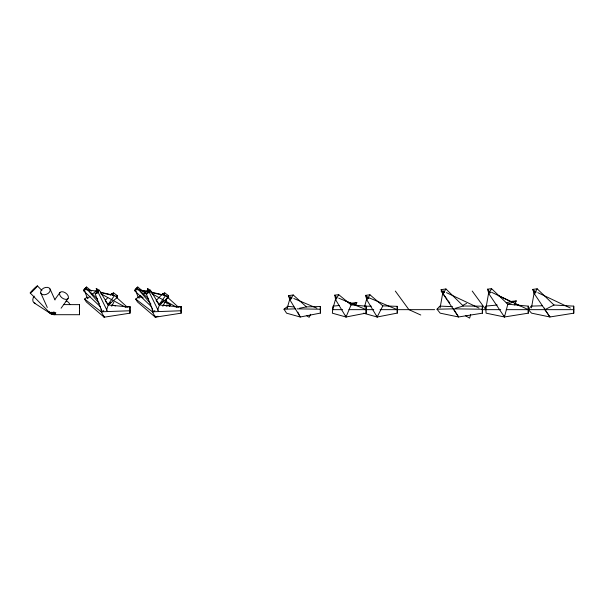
<?xml version="1.0" encoding="UTF-8"?>
<svg xmlns="http://www.w3.org/2000/svg" width="604" height="604" viewBox="0 0 604 604"><rect width="100%" height="100%" fill="white"/><g stroke="black" fill="none" stroke-linecap="round" stroke-linejoin="round"><path stroke-width="0.91" d="M79.426 308.584L79.501 304.612M87.233 297.108L84.545 299.055L86.349 301.947L104.19 317.191L130.003 313.174L129.966 306.522L126.228 306.636M143.186 297.915L140.392 295.65L135.681 299.055L137.486 301.947L155.326 317.191L181.14 313.174L181.109 306.522L174.564 306.711M53.892 311.755L53.824 314.699L79.509 314.714L79.524 304.65L63.911 304.597M294.027 306.991L287.685 306.296L284.016 309.233L286.59 313.189L300.256 317.002L320.384 313.099L320.339 306.507L306.47 306.908L299.614 308.191M397.273 313.099L397.243 306.341L382.845 305.858L369.965 294.797L365.609 295.364L366.771 299.795L377.153 317.002L397.273 313.099L397.243 306.341M452.434 306.636L439.818 306.115L437.017 309.225L440.18 313.159L458.557 316.972L482.377 313.182L482.362 306.175L463.283 306.009L455.303 308.327M355.884 304.945L356.836 302.536L351.083 304.854L346.032 317.002L335.658 299.795L334.767 295.152L338.723 294.677L351.083 304.854L366.13 306.213L366.16 313.099L346.032 317.002L332.366 313.189L332.993 306.16L339.388 305.488M542.241 305.767L531.18 306.115L528.357 309.656L531.55 313.159L549.927 316.972L573.747 313.182L573.732 306.145L554.004 305.028L545.706 309.233M514.329 304.96L516.307 300.928L507.821 304.212L504.453 316.972L488.832 293.71L487.564 289.188L491.543 288.659L507.821 304.212L528.258 306.137L528.274 313.182L504.453 316.972L486.077 313.159L485.699 306.115L497.213 305.035M130.003 313.174L129.966 306.522M181.14 313.174L181.109 306.522M440.105 307.881L443.079 291.053L444.748 291.845M485.684 309.656L488.976 291.053L490.063 292.54M531.467 307.881L534.442 291.053L536.118 291.845M287.051 308.757L290.35 297.055L292.072 297.772M336.134 297.055L332.577 309.656L342.611 309.656M364.454 306.953L367.247 297.055L397.266 309.656M470.675 314.616L469.633 318.119L465.609 315.801M106.508 310.207L108.244 304.967L110.826 302.287M157.644 310.207L159.38 304.967L163.254 300.943M169.611 306.387L170.177 304.884L166.923 302.544L164.152 302.468M310.645 314.276L309.15 317.327L306.862 315.832M363.487 313.189L377.153 317.002L382.845 305.858M111.71 306.251L113.854 302.143M116.429 297.213L117.282 295.575L113.62 292.91L111.438 293.801L110.207 295.099M162.846 306.251L168.418 295.575L164.756 292.91L162.574 293.801L156.413 300.286M488.832 293.71L491.543 288.659M91.483 291.113L86.614 287.021L83.435 290.667L100.521 306.855M146.795 294.624L137.75 287.021L134.571 290.667L151.657 306.855M83.435 290.667L84.454 288.886L86.614 287.021M134.571 290.667L135.59 288.886L137.75 287.021M544.559 308.078L544.876 309.656L549.927 316.972L534.306 293.71L537.167 288.803L554.004 305.028M335.658 299.795L338.723 294.677M437.017 309.225L453.529 308.84L458.557 316.972L442.936 293.71L445.941 288.969L463.283 306.009M366.771 299.795L369.965 294.797M297.817 312.102L300.256 317.002L289.875 299.795L293.227 294.986L306.47 306.908M55.107 299.229L59.924 292.547M61.095 308.214L68.056 298.557A5.059 3.035 35.8 0 0 63.571 291.966A5.059 3.035 35.8 0 0 60.355 296.134A5.059 3.035 35.8 0 0 68.056 298.557M108.048 304.461L114.481 295.552L100.34 292.125M159.192 304.461L165.617 295.552L178.437 307.202M105.277 300.286L107.738 297.689M112.344 294.239L113.62 292.91M163.48 294.239L164.756 292.91M115.991 296.919L117.282 295.575L117.538 297.243L108.244 304.967L105.519 301.222M167.127 296.919L168.418 295.575L168.675 297.243L159.38 304.967L156.111 300.475M87.414 298.67L90.034 296.33M91.997 294.571L95.923 291.053L97.689 291.483M139.207 298.089L141.17 296.33M143.79 293.982L147.059 291.053L165.617 295.552L163.79 295.182M102.167 311.958L95.092 293.665L99.298 290.23L108.244 304.967L130.041 307.111M153.303 311.958L146.228 293.665L150.434 290.23L159.38 304.967L181.177 307.111M462.596 305.496L466.545 303.419M84.545 299.055L101.261 311.8L103.767 310.622M135.681 299.055L152.397 311.8L154.903 310.622M95.092 293.665L98.195 292.389L107.331 311.03M146.228 293.665L149.339 292.389L158.467 311.03M152.329 308.07L152.397 311.8L155.326 317.191L157.938 316.232M166.727 305.858L170.177 304.884M506.243 302.846L511.694 301.336L516.307 300.928M349.21 303.465L356.836 302.536M442.936 293.71L441.109 289.663L445.941 288.969M534.306 293.71L532.743 289.414L537.167 288.803M289.875 299.795L288.418 295.635L293.227 294.986M101.208 308.999L101.261 311.8L130.056 310.758M152.397 311.8L181.192 310.758M284.016 309.233L295.258 308.863M364.378 306.228L371.317 306.19M348.961 309.656L373.725 309.656M380.082 309.656L434.608 309.656M482.06 309.656L500.693 309.656M506.243 309.656L573.8 309.656M454.457 308.855L482.437 309.233M297.123 308.848L320.43 309.225M148.682 291.936L147.059 291.053L135.432 289.452L138.271 297.832M97.546 291.936L95.923 291.053L84.296 289.452L87.127 297.832M140 290.373L148.237 292.042M150.977 292.593L161.955 294.812M102.589 293.151L110.819 294.812M112.646 295.182L114.481 295.552M163.918 305.216L166.636 305.918M111.876 304.982L115.5 305.918M345.405 300.898L352.147 303.699M338.708 298.134L366.145 309.656M293.786 298.497L316.934 308.214M355.499 305.096L357.138 305.798M514.427 303.419L520.127 305.986M420.769 315.016L408.916 309.656L395.318 291.053M537.786 292.638L570.395 308.07M491.482 292.238L528.266 309.656M446.424 292.638L479.032 308.07M498.308 295.59L511.882 302.181M151.929 293.71L177.078 307.444M100.793 293.71L125.942 307.444M162.574 293.801L168.675 297.243M111.438 293.801L117.538 297.243M150.434 290.23L147.391 288.486L148.712 291.83M99.298 290.23L96.255 288.486L97.569 291.83M34.224 302.944L51.106 313.929M368.817 298.104L367.247 297.055L368.334 298.535M535.944 292.147L534.442 291.053L535.529 292.54M291.732 298.3L290.35 297.055L291.438 298.535M116.504 297.394L127.301 307.202M444.416 292.313L443.079 291.053L444.166 292.54M148.622 299.01L137.176 288.033L150.955 304.099M97.478 299.01L86.04 288.033L99.222 303.397M37.403 285.896L41.918 290.456M30.215 293.008L50.223 313.219M334.767 295.152L336.866 298.029M472.215 291.053L485.812 309.656M441.094 291.053L447.081 299.237M448.168 300.724L449.799 302.959M487.564 289.188L490.282 292.917M149.573 291.483L147.391 288.486L149.339 292.389M98.429 291.483L96.255 288.486L98.195 292.389M532.743 289.414L535.325 293.121M365.609 295.364L367.73 298.459M441.109 289.663L443.683 293.521M288.418 295.635L290.894 299.486M101.261 311.8L104.19 317.191L103.518 315.447M503.721 315.356L504.453 316.972M147.059 291.053L147.821 292.744M95.923 291.053L97.07 293.589M50.064 289.006A5.059 3.405 -24.2 0 1 44.303 294.782A5.059 3.405 -24.2 0 1 41.948 289.369A5.059 3.405 -24.2 0 1 50.064 289.006L55.009 299.999M40.815 293.106L47.286 307.481M154.654 315.447L155.326 317.191M376.519 315.341L377.153 317.002M345.48 315.318L346.032 317.002M79.501 314.699L79.426 310.735M166.175 299.048L167.014 304.303M320.339 306.507L320.384 313.099M366.13 306.213L366.16 313.099M573.732 306.145L573.747 313.182M482.362 306.175L482.377 313.182M528.258 306.137L528.274 313.182M55.674 313.506A5.059 3.035 35.8 0 1 52.254 312.268M55.689 314.352A5.059 4.447 73.1 0 1 51.665 313.869M51.121 313.446A5.059 4.447 73.1 0 1 50.872 313.197M65.987 301.094A5.059 4.447 73.1 0 1 69.883 304.635M52.948 314.344A5.059 3.707 -57 0 1 49.928 312.472M49.83 312.2A5.059 3.707 -57 0 1 49.762 311.906M35.221 303.321A5.059 3.707 -57 0 1 34.194 296.134M51.68 312.208A5.059 0.415 -44.7 0 1 50.426 312.774M55.817 312.457A5.059 3.405 -24.2 0 1 49.301 311.921M32.035 291.694A5.059 0.415 -44.7 0 0 37.41 285.918A5.059 0.415 -44.7 0 0 31.974 290.743A5.059 0.415 -44.7 0 0 32.035 291.694"/></g></svg>
